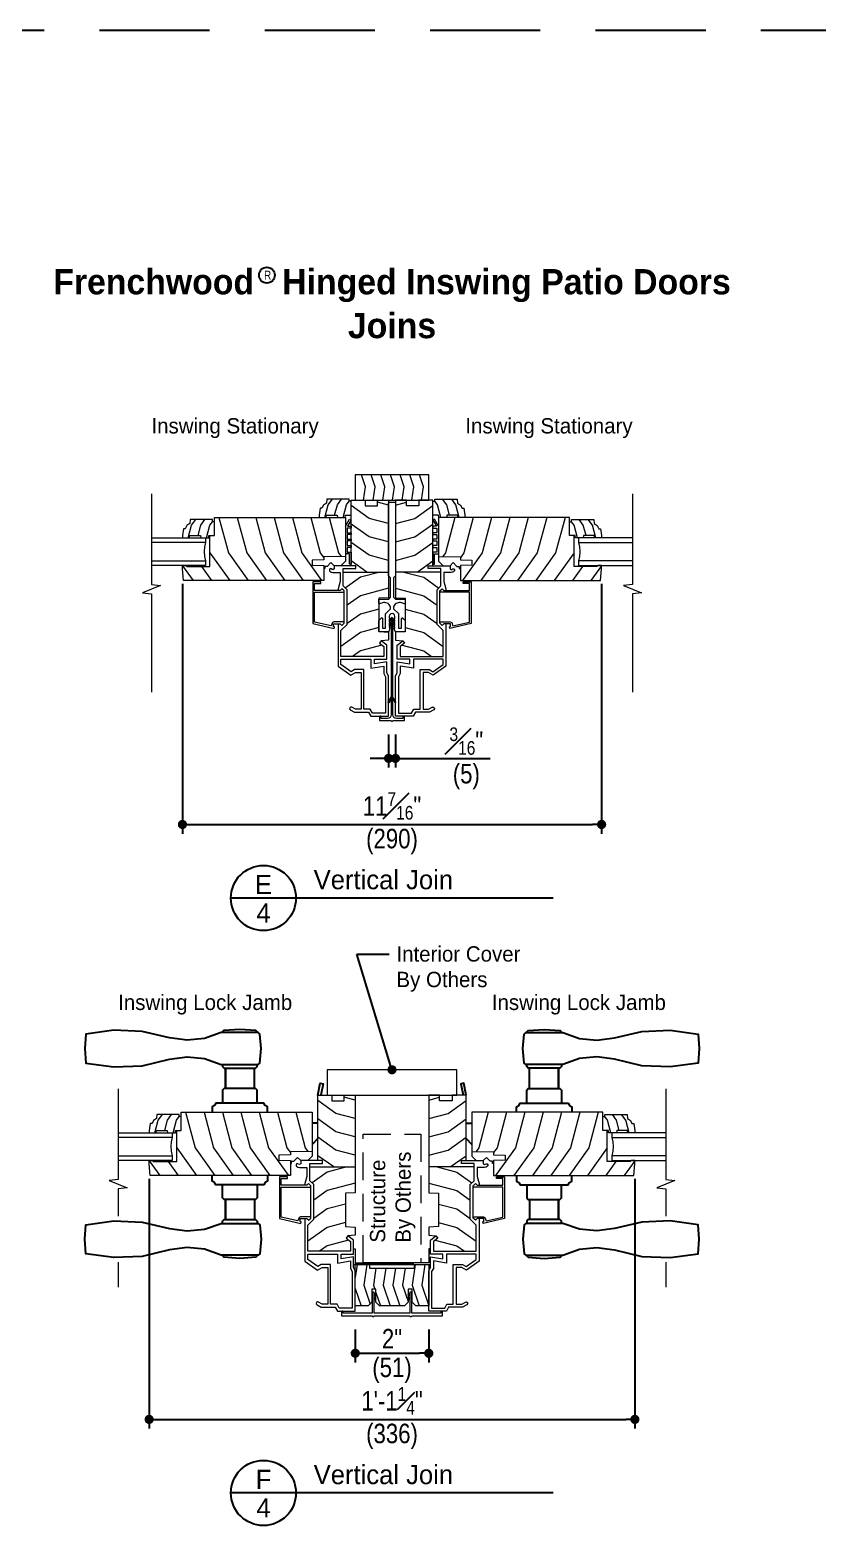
# Model space of a CAD drawing. Extents: x 0 to 204, y 0 to 88.
# Drawn here: x 161.11 to 182.56, y 47.13 to 88 of the extents above; entities that cross this region are included whole.
import ezdxf
from ezdxf.enums import TextEntityAlignment as Align

# ---------------------------------------------------------------- set-up
doc = ezdxf.new("R2010")
doc.units = 0
doc.header["$LTSCALE"] = 6
doc.header["$MEASUREMENT"] = 0
doc.linetypes.add('DASHED', pattern=[0.75, 0.5, -0.25])
doc.linetypes.add('HIDDEN2', pattern=[0.1875, 0.125, -0.0625])
doc.layers.get('0').update_dxf_attribs({"linetype": 'CONTINUOUS'})
doc.layers.get('Defpoints').update_dxf_attribs({"linetype": 'CONTINUOUS'})
for name, color, linetype in [('A-ANNO-DIMS', 3, 'CONTINUOUS'), ('A-ANNO-TEXT', 4, 'CONTINUOUS'), ('A-DETL-MBND', 8, 'CONTINUOUS')]:
    doc.layers.add(name, color=color, linetype=linetype)
doc.layers.add('A-DETL-MCUT', color=6, linetype='CONTINUOUS', lineweight=20)
doc.layers.add('A-DETL-PATT', color=8, linetype='CONTINUOUS', lineweight=5)
doc.layers.add('PLOT VIEW', color=1, linetype='DASHED', plot=False)
doc.styles.add('ADF Text', font='FRABK.TTF', dxfattribs={"width": 0.85})
doc.dimstyles.new('1 1_2 inches equals 1 foot', dxfattribs={"dimtxt": 0.53125, "dimasz": 0.25, "dimexe": 0.25, "dimexo": 0.5, "dimgap": 0.125, "dimtad": 1, "dimdec": 6, "dimzin": 3, "dimdsep": 46, "dimlunit": 4, "dimtxsty": 'ADF Text', "dimblk": 'DOT', "dimcen": 0, "dimclrd": 256, "dimclre": 256, "dimclrt": 256, "dimadec": 0, "dimazin": 0, "dimtfac": 0.7, "dimtdec": 6, "dimtix": 1, "dimtmove": 0, "dimatfit": 0, "dimldrblk": 'DOT', "dimfxl": 0, "dimfrac": 1, "dimtolj": 1, "dimtzin": 4, "dimlwd": -1, "dimlwe": -1, "dimarcsym": 0})

# ---------------------------------------------------------------- blocks, each defined once
blk = doc.blocks.new('400 Series Door Alum Join')
at = {"layer": 'A-DETL-MCUT'}
for points in [[(-5.84, -0.342, 1.000026), (-5.84, -0.295), (-5.876, -0.295), (-5.876, -0.119, -0.414214), (-5.782, -0.025), (-3.157, -0.025, 1), (-3.157, 0.027), (-5.782, 0.027, -0.414214), (-5.876, 0.121), (-5.876, 0.297), (-5.84, 0.297, 1.000026), (-5.84, 0.344), (-5.931, 0.344), (-5.931, 0.024, 1), (-5.931, -0.022), (-5.931, -0.342)], [(-2.759, -0.34), (-2.729, -0.235), (-2.729, -0.196, 0.414214), (-2.885, -0.04), (-2.895, -0.04), (-3.026, -0.172, -0.198912), (-3.04, -0.178), (-3.416, -0.178, 0.414214), (-3.426, -0.188), (-3.426, -0.25, 0.414214), (-3.416, -0.26), (-3.163, -0.26, -0.668179), (-3.149, -0.294), (-3.209, -0.354, -0.198912), (-3.223, -0.36), (-3.506, -0.36, -0.414214), (-3.526, -0.34), (-3.526, -0.109, -0.311802), (-3.513, -0.09), (-3.428, -0.058, -0.524621), (-3.421, -0.062), (-3.421, -0.067, 0.596322), (-3.406, -0.076), (-3.379, -0.058, -0.596322), (-3.371, -0.062), (-3.371, -0.067, 0.596322), (-3.356, -0.076), (-3.329, -0.058, -0.596322), (-3.321, -0.062), (-3.321, -0.067, 0.596322), (-3.306, -0.076), (-3.279, -0.058, -0.596322), (-3.271, -0.062), (-3.271, -0.067, 0.596322), (-3.256, -0.076), (-3.229, -0.058, -0.596322), (-3.221, -0.062), (-3.221, -0.067, 0.596322), (-3.206, -0.076), (-3.179, -0.058, -0.596322), (-3.171, -0.062), (-3.171, -0.067, 0.414214), (-3.161, -0.077), (-3.103, -0.077, 1), (-3.103, 0.077), (-3.141, 0.077, 0.414214), (-3.151, 0.067), (-3.151, 0.062, -0.596322), (-3.159, 0.058), (-3.186, 0.076, 0.596322), (-3.201, 0.067), (-3.201, 0.062, -0.596322), (-3.209, 0.058), (-3.236, 0.076, 0.596322), (-3.251, 0.067), (-3.251, 0.062, -0.596322), (-3.259, 0.058), (-3.286, 0.076, 0.596322), (-3.301, 0.067), (-3.301, 0.062, -0.596322), (-3.309, 0.058), (-3.336, 0.076, 0.596322), (-3.351, 0.067), (-3.351, 0.062, -0.596322), (-3.359, 0.058), (-3.386, 0.076, 0.596322), (-3.401, 0.067), (-3.401, 0.062, -0.506556), (-3.408, 0.058), (-3.512, 0.091, -0.327531), (-3.526, 0.11), (-3.526, 0.34, -0.414214), (-3.506, 0.36), (-3.223, 0.36, -0.198912), (-3.209, 0.354), (-3.149, 0.294, -0.668179), (-3.163, 0.26), (-3.416, 0.26, 0.414214), (-3.426, 0.25), (-3.426, 0.188, 0.414214), (-3.416, 0.178), (-3.04, 0.178, -0.198912), (-3.026, 0.172), (-2.895, 0.04), (-2.885, 0.04, 0.414214), (-2.729, 0.196), (-2.729, 0.235), (-2.759, 0.34, -0.498342), (-2.744, 0.36), (-2.635, 0.36), (-2.635, 0.098, 0.198912), (-2.632, 0.091), (-2.584, 0.043, 0.198912), (-2.577, 0.04), (-2.058, 0.04, 0.198912), (-2.051, 0.043), (-2.006, 0.088, -0.198912), (-1.992, 0.094), (-0.02, 0.094, -0.414214), (0, 0.074), (0, -0.074, -0.414214), (-0.02, -0.094), (-1.992, -0.094, -0.198912), (-2.006, -0.088), (-2.051, -0.043, 0.198912), (-2.058, -0.04), (-2.577, -0.04, 0.198912), (-2.584, -0.043), (-2.632, -0.091, 0.198912), (-2.635, -0.098), (-2.635, -0.36), (-2.744, -0.36, -0.498342)]]:
    blk.add_lwpolyline(points, format="xyb", close=True, dxfattribs=at)
for points in [[(-5.347, 0.027), (-5.45, 0.087, -1), (-5.438, 0.109), (-5.297, 0.027)], [(-3.307, 0.027), (-3.331, 0.047, -1), (-3.311, 0.07), (-3.26, 0.027)], [(-3.198, 0.027), (-3.222, 0.047, -1), (-3.202, 0.07), (-3.15, 0.026)], [(-5.347, -0.025), (-5.45, -0.085, 1), (-5.438, -0.106), (-5.297, -0.025)], [(-3.307, -0.025), (-3.331, -0.045, 1), (-3.311, -0.068), (-3.26, -0.025)], [(-3.198, -0.025), (-3.222, -0.045, 1), (-3.202, -0.068), (-3.15, -0.024)]]:
    blk.add_lwpolyline(points, format="xyb", dxfattribs=at)
blk = doc.blocks.new('3_4 Glass-flat-4')
at = {"layer": 'A-DETL-MCUT'}
for p, q in [((0, -0.125), (1.469, -0.125)), ((1.469, -0.625), (0, -0.625))]:
    blk.add_line(p, q, dxfattribs=at)
blk.add_lwpolyline([(1.469, 0), (0, 0), (0, -0.125), (0.027, -0.247), (0.036, -0.375), (0.027, -0.503), (0, -0.625), (0, -0.75), (1.469, -0.75)], dxfattribs=at)
at = {"layer": 'A-DETL-MCUT', "const_width": 0.0000001}
for points in [[(0.186, -0.625), (0.186, -0.586), (0.067, -0.538), (0.067, -0.212), (0.186, -0.164), (0.186, -0.125)], [(0.375, -0.125), (0.375, -0.625)]]:
    blk.add_lwpolyline(points, dxfattribs=at)
blk = doc.blocks.new('400 Series Door Glass Stop-flat-5')
at = {"layer": 'A-DETL-MCUT'}
blk.add_lwpolyline([(0.758, -0.102), (0.797, -0.19), (0.844, -0.19), (0.875, -0.376), (0.875, -0.438), (0.684, -0.438), (0.679, -0.376), (0.383, -0.376), (0.378, -0.438), (0.161, -0.438), (0.156, -0.376), (0, -0.376), (0, 0), (0.057, 0), (0.057, 0.062), (0.667, 0.062), (0.677, -0.048), (0.758, -0.102)], dxfattribs=at)
at = {"layer": 'A-DETL-PATT'}
for points in [[(0.218, -0.438), (0.128, -0.097), (0.057, 0.002)], [(0.451, -0.376), (0.378, -0.097), (0.264, 0.062)], [(0.718, -0.438), (0.628, -0.097), (0.514, 0.062)]]:
    blk.add_lwpolyline(points, dxfattribs=at)
blk = doc.blocks.new('400 Series Inswing Stile Rail')
at = {"layer": 'A-DETL-MCUT'}
blk.add_lwpolyline([(3.688, -1.337), (3.688, -0.494), (3.563, -0.494), (3.563, 0), (0, 0), (0, -1.063), (0.594, -1.073), (0.594, -1.157), (0.907, -1.162), (0.907, -1.301), (0.594, -1.306), (0.594, -1.719), (4.407, -1.719), (4.438, -1.4), (4.438, -1.306), (4.344, -1.306), (4.313, -1.337)], close=True, dxfattribs=at)
blk.add_lwpolyline([(0, -1.063), (0, -1.188), (0.123, -1.313), (0.313, -1.313), (0.398, -1.227), (0.5, -1.331), (0.563, -1.331), (0.563, -1.393), (0.594, -1.393)], dxfattribs=at)
at = {"layer": 'A-DETL-PATT'}
for points in [[(0.444, 0), (0.188, -0.965), (0.117, -1.065)], [(0.944, 0), (0.688, -0.965), (0.594, -1.097)], [(1.444, 0), (1.188, -0.965), (0.649, -1.719)], [(1.944, 0), (1.688, -0.965), (1.149, -1.719)], [(2.444, 0), (2.188, -0.965), (1.649, -1.719)], [(2.944, 0), (2.688, -0.965), (2.149, -1.719)], [(3.444, 0), (3.188, -0.965), (2.649, -1.719)], [(3.688, -0.965), (3.149, -1.719)], [(3.922, -1.337), (3.649, -1.719)], [(4.438, -1.315), (4.149, -1.719)]]:
    blk.add_lwpolyline(points, dxfattribs=at)
at = {"layer": 'A-DETL-MCUT'}
for name, p in [('400 Series Door Glass Stop-flat-5', (3.563, -0.118)), ('3_4 Glass-flat-4', (3.813, -0.556))]:
    blk.add_blockref(name, p, dxfattribs=at)
blk = doc.blocks.new('400 Series Stile Rail-flat-2')
at = {"layer": 'A-DETL-MCUT'}
for points in [[(-0.156, -1.313), (-0.156, 0.469), (-0.532, 0.469), (-0.532, 0.313), (-0.874, 0.313), (-0.874, 0.469), (-1.172, 0.469), (-1.172, -2.186), (-0.906, -2.2), (-0.906, -3.107), (-1.172, -3.121), (-1.172, -3.341), (-0.974, -3.356)], [(0.203, -2.89), (0.203, -4.044), (-0.148, -4.289), (-0.27, -4.219), (-0.422, -4.219), (-0.422, -5.219), (-0.27, -5.219), (-0.171, -5.162), (-0.14, -5.157), (-0.115, -5.176), (-0.112, -5.207), (-0.131, -5.231), (-0.248, -5.299), (-0.629, -5.299), (-0.691, -5.406), (-1.172, -5.406), (-1.172, -4.309), (-1.122, -4.223), (-1.122, -3.929), (-0.785, -3.982), (-0.785, -3.855), (-1.122, -3.855), (-1.122, -3.475), (-0.974, -3.356), (-0.924, -3.419), (-1.042, -3.513), (-1.042, -3.779), (0.123, -3.779), (0.123, -3.071), (-0.041, -2.908), (-0.041, -1.967), (0.063, -1.864), (0.063, -1.393), (-0.281, -1.393), (-0.281, -1.313), (0.313, -1.313), (0.313, -1.403), (0.347, -1.423), (0.392, -1.397), (0.423, -1.397), (0.438, -1.424), (0.438, -1.452), (0.393, -1.489), (0.344, -1.5), (0.143, -1.5), (0.143, -1.744), (0.203, -1.938), (0.203, -1.984)], [(0.063, -1.487), (-1.172, -1.487)], [(0.039, -2.843), (0.315, -2.843), (0.358, -2.861), (0.394, -2.951), (0.844, -2.85), (0.844, -2.031), (0.039, -2.031), (0.039, -2), (0.101, -1.939), (0.146, -1.984), (0.844, -1.984), (0.844, -1.797), (0.672, -1.797), (0.672, -1.75), (0.891, -1.75), (0.891, -2.887), (0.307, -3.019), (0.298, -2.976), (0.328, -2.969), (0.328, -2.89), (0.146, -2.89), (0.101, -2.936), (0.039, -2.875), (0.039, -2.031)]]:
    blk.add_lwpolyline(points, dxfattribs=at)
blk.add_lwpolyline([(-0.675, -5.219), (-0.502, -5.219), (-0.502, -4.139), (-0.248, -4.139), (-0.152, -4.195), (0.123, -4.002), (0.123, -3.859), (-0.685, -3.859), (-0.685, -4.099), (-1.042, -4.043), (-1.042, -4.244), (-1.092, -4.331), (-1.092, -5.326), (-0.737, -5.326)], close=True, dxfattribs=at)
at = {"layer": 'A-DETL-PATT'}
for points in [[(-1.172, 0.332), (-0.874, 0.411)], [(-1.172, -0.168), (-0.643, -0.028), (-0.156, 0.32)], [(-1.172, -0.668), (-0.643, -0.528), (-0.156, -0.18)], [(-1.172, -1.168), (-0.643, -1.028), (-0.156, -0.68)], [(-0.585, -1.487), (-0.156, -1.18)], [(-0.94, -1.487), (-0.404, -1.629), (0.005, -1.921)], [(-1.172, -1.925), (-0.404, -2.129), (-0.041, -2.389)], [(-0.906, -2.496), (-0.404, -2.629), (-0.041, -2.889)], [(-0.906, -2.996), (-0.404, -3.129), (0.123, -3.506)], [(-0.992, -3.473), (-0.404, -3.629), (-0.194, -3.779)]]:
    blk.add_lwpolyline(points, dxfattribs=at)
at = {"layer": 'A-DETL-MCUT'}
blk.add_blockref('400 Series Inswing Stile Rail', (0, 0), dxfattribs=at)
blk = doc.blocks.new('400 Series Door Glass Stop-flat-6')
at = {"layer": 'A-DETL-MCUT'}
blk.add_lwpolyline([(0.758, -0.102), (0.797, -0.19), (0.844, -0.19), (0.875, -0.376), (0.875, -0.438), (0.684, -0.438), (0.679, -0.376), (0.383, -0.376), (0.378, -0.438), (0.161, -0.438), (0.156, -0.376), (0, -0.376), (0, 0), (0.057, 0), (0.057, 0.062), (0.667, 0.062), (0.677, -0.048), (0.758, -0.102)], dxfattribs=at)
at = {"layer": 'A-DETL-PATT'}
for points in [[(0.218, -0.438), (0.128, -0.097), (0.057, 0.002)], [(0.451, -0.376), (0.378, -0.097), (0.264, 0.062)], [(0.718, -0.438), (0.628, -0.097), (0.514, 0.062)]]:
    blk.add_lwpolyline(points, dxfattribs=at)
blk = doc.blocks.new('400 Series Inswing Door Stat. Frame-flat-1')
at = {"layer": 'A-DETL-MCUT'}
blk.add_lwpolyline([(1.172, -0.709), (1.059, -0.513), (1.016, -0.538), (1.115, -0.71), (1.016, -0.71), (1.016, -0.76), (1.123, -0.76), (1.123, -0.885), (1.016, -0.885), (1.016, -0.935), (1.123, -0.935), (1.123, -1.06), (1.016, -1.06), (1.016, -1.11), (1.123, -1.11), (1.123, -1.235), (1.016, -1.235), (1.016, -1.285), (1.123, -1.285), (1.123, -1.41), (1.016, -1.41), (1.016, -1.745), (1.066, -1.745), (1.066, -1.46), (1.172, -1.46)], dxfattribs=at)
for name, p in [('400 Series Stile Rail-flat-2', (1.172, -0.469)), ('400 Series Door Glass Stop-flat-6', (1.016, -0.031))]:
    blk.add_blockref(name, p, dxfattribs=at)
blk = doc.blocks.new('Breakline 1')
at = {"layer": 'A-DETL-MCUT'}
blk.add_lwpolyline([(2.593, 0), (0.124, 0), (0.102, 0.244), (-0.102, -0.244), (-0.124, 0), (-2.802, 0)], dxfattribs=at)
blk = doc.blocks.new('400 Series Interior Casing 8')
at = {"layer": 'A-DETL-MCUT'}
blk.add_lwpolyline([(-0.11, 0.687), (-2.11, 0.687), (-2.11, 0), (-0.11, 0)], close=True, dxfattribs=at)
at = {"layer": 'A-DETL-PATT'}
for points in [[(-1.885, 0), (-1.834, 0.359), (-1.943, 0.687)], [(-1.621, 0), (-1.571, 0.359), (-1.68, 0.687)], [(-1.358, 0), (-1.307, 0.359), (-1.416, 0.687)], [(-1.094, 0), (-1.044, 0.359), (-1.153, 0.687)], [(-0.831, 0), (-0.78, 0.359), (-0.889, 0.687)], [(-0.567, 0), (-0.517, 0.359), (-0.626, 0.687)], [(-0.304, 0), (-0.253, 0.359), (-0.362, 0.687)]]:
    blk.add_lwpolyline(points, dxfattribs=at)
blk = doc.blocks.new('_DOT')
at = {"color": 0, "linetype": 'ByBlock'}
blk.add_line((-0.5, 0), (-1, 0), dxfattribs=at)
at = {"color": 0, "linetype": 'ByBlock', "const_width": 0.5}
blk.add_lwpolyline([(-0.25, 0, 1), (0.25, 0, 1)], format="xyb", close=True, dxfattribs=at)
blk = doc.blocks.new('*D126')
at = {"layer": 'A-ANNO-DIMS', "linetype": 'ByBlock', "transparency": 16777216}
for p, q in [((170.87, 68.841), (170.87, 67.945)), ((171.058, 68.841), (171.058, 67.945)), ((170.62, 68.195), (170.37, 68.195)), ((170.87, 68.195), (171.058, 68.195)), ((171.308, 68.195), (173.639, 68.195))]:
    blk.add_line(p, q, dxfattribs=at)
at = {"layer": 'Defpoints', "color": 0, "transparency": 16777216}
for p in [(170.87, 69.341), (171.058, 69.341), (171.058, 68.195)]:
    blk.add_point(p, dxfattribs=at)
at = {"layer": 'A-ANNO-DIMS', "transparency": 16777216, "xscale": 0.25, "yscale": 0.25, "zscale": 0.25}
blk.add_blockref('_DOT', (170.87, 68.195), dxfattribs=at)
at = {"layer": 'A-ANNO-DIMS', "transparency": 16777216, "xscale": 0.25, "yscale": 0.25, "zscale": 0.25, "rotation": 180}
blk.add_blockref('_DOT', (171.058, 68.195), dxfattribs=at)
at = {"layer": 'A-ANNO-DIMS', "transparency": 16777216, "insert": (172.986, 68.195), "char_height": 0.53125, "attachment_point": 5, "style": 'ADF Text'}
blk.add_mtext('\\A1;{\\H0.700000x;\\S3#16;}"\\P\\f [;\\fFranklin Gothic Book;(5)\\f]', dxfattribs=at)
blk = doc.blocks.new('*D127')
at = {"layer": 'A-ANNO-DIMS', "linetype": 'ByBlock', "transparency": 16777216}
for p, q in [((165.26, 72.941), (165.26, 66.147)), ((176.668, 72.941), (176.668, 66.147)), ((165.51, 66.397), (176.418, 66.397))]:
    blk.add_line(p, q, dxfattribs=at)
at = {"layer": 'Defpoints', "color": 0, "transparency": 16777216}
for p in [(165.26, 73.441), (176.668, 73.441), (176.668, 66.397)]:
    blk.add_point(p, dxfattribs=at)
at = {"layer": 'A-ANNO-DIMS', "transparency": 16777216, "xscale": 0.25, "yscale": 0.25, "zscale": 0.25, "rotation": 180}
blk.add_blockref('_DOT', (165.26, 66.397), dxfattribs=at)
at = {"layer": 'A-ANNO-DIMS', "transparency": 16777216, "xscale": 0.25, "yscale": 0.25, "zscale": 0.25}
blk.add_blockref('_DOT', (176.668, 66.397), dxfattribs=at)
at = {"layer": 'A-ANNO-DIMS', "transparency": 16777216, "char_height": 0.53125, "attachment_point": 5, "style": 'ADF Text'}
for s, insert in [('\\A1;11{\\H0.700000x;\\S7#16;}"', (170.964, 66.901)), ('\\A1;\\f [;\\fFranklin Gothic Book;(290)\\f]', (170.964, 65.934))]:
    blk.add_mtext(s, dxfattribs=dict(at, insert=insert))
blk = doc.blocks.new('Breakline With Space 1')
at = {"layer": 'A-DETL-MCUT'}
for points in [[(0, 2.593), (0, 0.124), (-0.244, 0.102), (0.244, -0.102), (0, -0.124), (0, -0.876)], [(0, -2.123), (0, -2.802)]]:
    blk.add_lwpolyline(points, dxfattribs=at)
blk = doc.blocks.new('2inch Mull Cover')
at = {"layer": 'A-DETL-MCUT'}
for points in [[(0.493, -1.89, 1), (0.493, -1.838), (-0.059, -1.838), (-0.059, -0.866), (0.493, -0.866, 1), (0.493, -0.814), (-0.059, -0.814), (-0.059, -0.024), (-0.024, -0.024, 1.000026), (-0.024, 0.023), (-0.126, 0.023), (-0.126, -0.817, 1), (-0.126, -0.863), (-0.126, -1.841, 1), (-0.126, -1.887), (-0.126, -2.727), (-0.024, -2.727, 1), (-0.024, -2.68), (-0.059, -2.68), (-0.059, -1.89), (0.493, -1.89)], [(0.343, -0.866), (0.319, -0.886, 1), (0.339, -0.908), (0.39, -0.866)], [(0.452, -0.866), (0.428, -0.886, 1), (0.448, -0.908), (0.5, -0.865)], [(0.343, -1.838), (0.319, -1.817, -1), (0.339, -1.795), (0.39, -1.838)], [(0.452, -1.838), (0.428, -1.817, -1), (0.448, -1.795), (0.5, -1.838)]]:
    blk.add_lwpolyline(points, format="xyb", dxfattribs=at)
blk.add_lwpolyline([(0.24, -0.915), (0.593, -0.915), (0.593, -0.804), (0.24, -0.804), (0.14, -0.704), (0.14, -0.352), (1.265, -0.352), (1.265, -0.742), (1.171, -0.742), (1.171, -1.961), (1.265, -1.961), (1.265, -2.352), (0.14, -2.352), (0.14, -1.999), (0.24, -1.899), (0.593, -1.899), (0.593, -1.788), (0.24, -1.788), (0.14, -1.688), (0.14, -1.015)], close=True, dxfattribs=at)
for points in [[(0.343, -0.814), (0.332, -0.804)], [(0.379, -0.804), (0.39, -0.814)], [(0.452, -0.814), (0.441, -0.804)], [(0.488, -0.804), (0.5, -0.814)], [(0.343, -1.89), (0.332, -1.899)], [(0.379, -1.899), (0.39, -1.89)], [(0.452, -1.89), (0.441, -1.899)], [(0.488, -1.899), (0.5, -1.889)]]:
    blk.add_lwpolyline(points, dxfattribs=at)
at = {"layer": 'A-DETL-PATT'}
for points in [[(0.614, -0.352), (0.14, -0.51)], [(1.265, -0.402), (0.91, -0.352)], [(1.265, -0.665), (0.702, -0.586), (0.192, -0.756)], [(0.505, -0.915), (0.14, -1.037)], [(1.171, -1.179), (0.702, -1.113), (0.14, -1.3)], [(1.171, -0.915), (0.702, -0.849), (0.593, -0.886)], [(1.171, -1.442), (0.702, -1.376), (0.14, -1.564)], [(1.265, -1.983), (0.702, -1.903), (0.14, -2.091)], [(1.171, -1.706), (0.702, -1.64), (0.258, -1.788)], [(1.265, -2.246), (0.702, -2.166), (0.147, -2.352)]]:
    blk.add_lwpolyline(points, dxfattribs=at)
blk = doc.blocks.new('*D138')
at = {"layer": 'A-ANNO-DIMS', "linetype": 'ByBlock', "transparency": 16777216}
for p, q in [((169.964, 52.664), (169.964, 51.768)), ((171.964, 52.664), (171.964, 51.768)), ((170.214, 52.018), (171.714, 52.018))]:
    blk.add_line(p, q, dxfattribs=at)
at = {"layer": 'Defpoints', "color": 0, "transparency": 16777216}
for p in [(169.964, 53.164), (171.964, 53.164), (171.964, 52.018)]:
    blk.add_point(p, dxfattribs=at)
at = {"layer": 'A-ANNO-DIMS', "transparency": 16777216, "xscale": 0.25, "yscale": 0.25, "zscale": 0.25, "rotation": 180}
blk.add_blockref('_DOT', (169.964, 52.018), dxfattribs=at)
at = {"layer": 'A-ANNO-DIMS', "transparency": 16777216, "xscale": 0.25, "yscale": 0.25, "zscale": 0.25}
blk.add_blockref('_DOT', (171.964, 52.018), dxfattribs=at)
at = {"layer": 'A-ANNO-DIMS', "transparency": 16777216, "attachment_point": 5, "style": 'ADF Text'}
for s, insert, char_height in [('\\A1;2"', (170.964, 52.414), 0.5312), ('\\A1;\\f [;\\fFranklin Gothic Book;(51)\\f]', (170.964, 51.555), 0.53125)]:
    blk.add_mtext(s, dxfattribs=dict(at, insert=insert, char_height=char_height))
blk = doc.blocks.new('*D139')
at = {"layer": 'A-ANNO-DIMS', "linetype": 'ByBlock', "transparency": 16777216}
for p, q in [((164.354, 56.764), (164.354, 49.969)), ((177.574, 56.764), (177.574, 49.969)), ((164.604, 50.219), (177.324, 50.219))]:
    blk.add_line(p, q, dxfattribs=at)
at = {"layer": 'Defpoints', "color": 0, "transparency": 16777216}
for p in [(164.354, 57.264), (177.574, 57.264), (177.574, 50.219)]:
    blk.add_point(p, dxfattribs=at)
at = {"layer": 'A-ANNO-DIMS', "transparency": 16777216, "xscale": 0.25, "yscale": 0.25, "zscale": 0.25, "rotation": 180}
blk.add_blockref('_DOT', (164.354, 50.219), dxfattribs=at)
at = {"layer": 'A-ANNO-DIMS', "transparency": 16777216, "xscale": 0.25, "yscale": 0.25, "zscale": 0.25}
blk.add_blockref('_DOT', (177.574, 50.219), dxfattribs=at)
at = {"layer": 'A-ANNO-DIMS', "transparency": 16777216, "char_height": 0.53125, "attachment_point": 5, "style": 'ADF Text'}
for s, insert in [('\\A1;1\'-1{\\H0.700000x;\\S1#4;}"', (170.964, 50.724)), ('\\A1;\\f [;\\fFranklin Gothic Book;(336)\\f]', (170.964, 49.757))]:
    blk.add_mtext(s, dxfattribs=dict(at, insert=insert))
blk = doc.blocks.new('AW Mull Detail Tag')
at = {"layer": 'A-ANNO-TEXT'}
blk.add_line((8.771, 0), (0, 0), dxfattribs=at)
blk.add_circle((0.886, 0), 0.886, dxfattribs=at)
blk = doc.blocks.new('Vertical Join Tag')
at = {"layer": 'A-ANNO-TEXT'}
blk.add_blockref('AW Mull Detail Tag', (0, 0), dxfattribs=at)
at = {"layer": 'A-ANNO-TEXT', "insert": (2.254, 0.232), "char_height": 0.52083, "width": 7.63397, "attachment_point": 7, "line_spacing_factor": 1.04, "style": 'ADF Text'}
blk.add_mtext('{\\W1;Vertical Join}', dxfattribs=at)
blk = doc.blocks.new('400 Series Join Details')
at = {"layer": 'PLOT VIEW'}
blk.add_lwpolyline([(0, 88), (68, 88), (68, 0), (0, 0)], close=True, dxfattribs=at)
blk = doc.blocks.new('400 Series Inswing Hinged Door Handle-flat-1')
at = {"layer": 'A-DETL-MBND'}
for p, q in [((1.574, -0.65), (1.574, -1.2)), ((2.364, -1.2), (2.364, -0.65))]:
    blk.add_line(p, q, dxfattribs=at)
for points in [[(1.219, 0), (1.219, -0.15), (1.281, -0.188), (1.319, -0.25), (2.619, -0.25), (2.657, -0.188), (2.719, -0.15), (2.719, 0)], [(1.494, -0.25), (1.494, -0.605), (1.539, -0.65), (2.399, -0.65), (2.444, -0.605), (2.444, -0.25)], [(1.574, -0.65), (1.574, -1.2)], [(2.364, -0.65), (2.364, -1.2)], [(2.444, -1.3), (2.444, -1.245), (2.399, -1.2), (1.539, -1.2), (1.494, -1.245), (1.494, -1.3)], [(1.484, -2.166), (1.532, -2.222), (1.969, -2.254), (2.406, -2.222), (2.454, -2.166)]]:
    blk.add_lwpolyline(points, dxfattribs=at)
blk.add_lwpolyline([(5.396, -1.235), (4.63, -1.268), (3.882, -1.441), (3.406, -1.508), (2.929, -1.46), (2.476, -1.3), (1.47, -1.3), (1.425, -1.341), (1.391, -1.733), (1.425, -2.125), (1.47, -2.166), (2.476, -2.166), (2.929, -2.006), (3.406, -1.958), (3.882, -2.025), (4.63, -2.198), (5.396, -2.231), (6.157, -2.125), (6.191, -1.733), (6.157, -1.341)], close=True, dxfattribs=at)
blk = doc.blocks.new('400 Series Inswing Hinged Door Handle-flat-2')
at = {"layer": 'A-DETL-MBND'}
for p, q in [((1.574, 0.65), (1.574, 1.2)), ((2.364, 1.2), (2.364, 0.65))]:
    blk.add_line(p, q, dxfattribs=at)
blk.add_lwpolyline([(5.396, 1.235), (4.63, 1.268), (3.882, 1.441), (3.406, 1.508), (2.929, 1.46), (2.476, 1.3), (1.47, 1.3), (1.425, 1.341), (1.391, 1.733), (1.425, 2.125), (1.47, 2.166), (2.476, 2.166), (2.929, 2.006), (3.406, 1.958), (3.882, 2.025), (4.63, 2.198), (5.396, 2.231), (6.157, 2.125), (6.191, 1.733), (6.157, 1.341)], close=True, dxfattribs=at)
for points in [[(1.484, 2.166), (1.532, 2.222), (1.969, 2.254), (2.406, 2.222), (2.454, 2.166)], [(2.444, 1.3), (2.444, 1.245), (2.399, 1.2), (1.539, 1.2), (1.494, 1.245), (1.494, 1.3)], [(1.574, 0.65), (1.574, 1.2)], [(2.364, 0.65), (2.364, 1.2)], [(1.494, 0.25), (1.494, 0.605), (1.539, 0.65), (2.399, 0.65), (2.444, 0.605), (2.444, 0.25)], [(1.219, 0), (1.219, 0.15), (1.281, 0.188), (1.319, 0.25), (2.619, 0.25), (2.657, 0.188), (2.719, 0.15), (2.719, 0)]]:
    blk.add_lwpolyline(points, dxfattribs=at)
blk = doc.blocks.new('3_4 Glass-flat-6')
at = {"layer": 'A-DETL-MCUT'}
for p, q in [((0, -0.125), (1.469, -0.125)), ((1.469, -0.625), (0, -0.625))]:
    blk.add_line(p, q, dxfattribs=at)
blk.add_lwpolyline([(1.469, 0), (0, 0), (0, -0.125), (0.027, -0.247), (0.036, -0.375), (0.027, -0.503), (0, -0.625), (0, -0.75), (1.469, -0.75)], dxfattribs=at)
at = {"layer": 'A-DETL-MCUT', "const_width": 0.0000001}
for points in [[(0.186, -0.625), (0.186, -0.586), (0.067, -0.538), (0.067, -0.212), (0.186, -0.164), (0.186, -0.125)], [(0.375, -0.125), (0.375, -0.625)]]:
    blk.add_lwpolyline(points, dxfattribs=at)
blk = doc.blocks.new('400 Series Door Glass Stop-flat-9')
at = {"layer": 'A-DETL-MCUT'}
blk.add_lwpolyline([(0.758, -0.102), (0.797, -0.19), (0.844, -0.19), (0.875, -0.376), (0.875, -0.438), (0.684, -0.438), (0.679, -0.376), (0.383, -0.376), (0.378, -0.438), (0.161, -0.438), (0.156, -0.376), (0, -0.376), (0, 0), (0.057, 0), (0.057, 0.062), (0.667, 0.062), (0.677, -0.048), (0.758, -0.102)], dxfattribs=at)
at = {"layer": 'A-DETL-PATT'}
for points in [[(0.218, -0.438), (0.128, -0.097), (0.057, 0.002)], [(0.451, -0.376), (0.378, -0.097), (0.264, 0.062)], [(0.718, -0.438), (0.628, -0.097), (0.514, 0.062)]]:
    blk.add_lwpolyline(points, dxfattribs=at)
blk = doc.blocks.new('400 Series Stile Rail-flat-4')
at = {"layer": 'A-DETL-MCUT'}
for p, q in [((0, -1.063), (0, -1.188)), ((0, -1.188), (0.123, -1.313)), ((0.313, -1.313), (0.398, -1.227)), ((0.5, -1.331), (0.398, -1.227)), ((0.563, -1.331), (0.5, -1.331)), ((0.563, -1.393), (0.563, -1.331)), ((0.594, -1.393), (0.563, -1.393))]:
    blk.add_line(p, q, dxfattribs=at)
for points in [[(-0.156, -1.313), (-0.156, 0.469), (-0.532, 0.469), (-0.532, 0.313), (-0.874, 0.313), (-0.874, 0.469), (-1.172, 0.469), (-1.172, -2.186), (-0.906, -2.2), (-0.906, -3.107), (-1.172, -3.121), (-1.172, -3.341), (-0.974, -3.356)], [(0.203, -2.89), (0.203, -4.044), (-0.148, -4.289), (-0.27, -4.219), (-0.422, -4.219), (-0.422, -5.219), (-0.27, -5.219), (-0.171, -5.162), (-0.14, -5.157), (-0.115, -5.176), (-0.112, -5.207), (-0.131, -5.231), (-0.248, -5.299), (-0.629, -5.299), (-0.691, -5.406), (-1.172, -5.406), (-1.172, -4.309), (-1.122, -4.223), (-1.122, -3.929), (-0.785, -3.982), (-0.785, -3.855), (-1.122, -3.855), (-1.122, -3.475), (-0.974, -3.356), (-0.924, -3.419), (-1.042, -3.513), (-1.042, -3.779), (0.123, -3.779), (0.123, -3.071), (-0.041, -2.908), (-0.041, -1.967), (0.063, -1.864), (0.063, -1.393), (-0.281, -1.393), (-0.281, -1.313), (0.313, -1.313), (0.313, -1.403), (0.347, -1.423), (0.392, -1.397), (0.423, -1.397), (0.438, -1.424), (0.438, -1.452), (0.393, -1.489), (0.344, -1.5), (0.143, -1.5), (0.143, -1.744), (0.203, -1.938), (0.203, -1.984)], [(0.063, -1.487), (-1.172, -1.487)], [(0.039, -2.843), (0.315, -2.843), (0.358, -2.861), (0.394, -2.951), (0.844, -2.85), (0.844, -2.031), (0.039, -2.031), (0.039, -2), (0.101, -1.939), (0.146, -1.984), (0.844, -1.984), (0.844, -1.797), (0.672, -1.797), (0.672, -1.75), (0.891, -1.75), (0.891, -2.887), (0.307, -3.019), (0.298, -2.976), (0.328, -2.969), (0.328, -2.89), (0.146, -2.89), (0.101, -2.936), (0.039, -2.875), (0.039, -2.031)]]:
    blk.add_lwpolyline(points, dxfattribs=at)
for points in [[(3.688, -1.337), (3.688, -0.494), (3.563, -0.494), (3.563, 0), (0, 0), (0, -1.063), (0.594, -1.073), (0.594, -1.157), (0.907, -1.162), (0.907, -1.301), (0.594, -1.306), (0.594, -1.719), (4.407, -1.719), (4.438, -1.4), (4.438, -1.306), (4.344, -1.306), (4.313, -1.337)], [(-0.675, -5.219), (-0.502, -5.219), (-0.502, -4.139), (-0.248, -4.139), (-0.152, -4.195), (0.123, -4.002), (0.123, -3.859), (-0.685, -3.859), (-0.685, -4.099), (-1.042, -4.043), (-1.042, -4.244), (-1.092, -4.331), (-1.092, -5.326), (-0.737, -5.326)]]:
    blk.add_lwpolyline(points, close=True, dxfattribs=at)
at = {"layer": 'A-DETL-PATT'}
for points in [[(-1.172, 0.332), (-0.874, 0.411)], [(-1.172, -0.168), (-0.643, -0.028), (-0.156, 0.32)], [(0.444, 0), (0.188, -0.965), (0.117, -1.065)], [(0.944, 0), (0.688, -0.965), (0.594, -1.097)], [(1.444, 0), (1.188, -0.965), (0.649, -1.719)], [(1.944, 0), (1.688, -0.965), (1.149, -1.719)], [(2.444, 0), (2.188, -0.965), (1.649, -1.719)], [(2.944, 0), (2.688, -0.965), (2.149, -1.719)], [(3.444, 0), (3.188, -0.965), (2.649, -1.719)], [(-1.172, -0.668), (-0.643, -0.528), (-0.156, -0.18)], [(-1.172, -1.168), (-0.643, -1.028), (-0.156, -0.68)], [(-0.585, -1.487), (-0.156, -1.18)], [(3.688, -0.965), (3.149, -1.719)], [(-0.94, -1.487), (-0.404, -1.629), (0.005, -1.921)], [(3.922, -1.337), (3.649, -1.719)], [(4.438, -1.315), (4.149, -1.719)], [(-1.172, -1.925), (-0.404, -2.129), (-0.041, -2.389)], [(-0.906, -2.496), (-0.404, -2.629), (-0.041, -2.889)], [(-0.906, -2.996), (-0.404, -3.129), (0.123, -3.506)], [(-0.992, -3.473), (-0.404, -3.629), (-0.194, -3.779)]]:
    blk.add_lwpolyline(points, dxfattribs=at)
at = {"layer": 'A-DETL-MCUT'}
for name, p in [('400 Series Door Glass Stop-flat-9', (3.563, -0.118)), ('3_4 Glass-flat-6', (3.813, -0.556))]:
    blk.add_blockref(name, p, dxfattribs=at)
blk = doc.blocks.new('400 Inswing Lock Jamb')
at = {"layer": 'A-DETL-MBND'}
for points in [[(-1.016, 0), (-0.953, 0.324), (-0.874, 0.309), (-0.934, 0)], [(-1.016, -0.762), (-1.172, -0.762)], [(-1.016, -1.179), (-1.172, -1.348)]]:
    blk.add_lwpolyline(points, dxfattribs=at)
at = {"layer": 'A-DETL-MCUT'}
blk.add_lwpolyline([(-0.05, -4.18), (0, -4.18), (0, -4.56), (1.575, -4.56), (1.575, -4.61), (-0.05, -4.61)], dxfattribs=at)
at = {"layer": 'A-DETL-MCUT', "xscale": -1}
for name, p in [('400 Series Inswing Hinged Door Handle-flat-2', (-1.172, -0.469)), ('400 Series Stile Rail-flat-4', (-1.172, -0.469)), ('400 Series Inswing Hinged Door Handle-flat-1', (-1.172, -2.188))]:
    blk.add_blockref(name, p, dxfattribs=at)
blk = doc.blocks.new('400 Series Interior Casing 27')
at = {"layer": 'A-DETL-MCUT', "color": 145}
blk.add_lwpolyline([(0, 0.688), (-3.531, 0.688), (-3.531, 0), (0, 0)], close=True, dxfattribs=at)
blk = doc.blocks.new('400s LVL Interior Cover By Others 2')
at = {"layer": 'A-ANNO-TEXT', "color": 145}
for p, q in [((-0.073, 0.239), (-0.961, 3.148)), ((-0.961, 3.148), (-0.073, 3.148))]:
    blk.add_line(p, q, dxfattribs=at)
at = {"layer": 'A-ANNO-TEXT', "color": 145, "xscale": 0.2499999999999996, "yscale": 0.2499999999999996, "zscale": 0.2499999999999996, "rotation": 286.9854453987317}
blk.add_blockref('_DOT', (0, 0), dxfattribs=at)
at = {"layer": 'A-ANNO-TEXT', "color": 145, "insert": (0.121, 3.359), "char_height": 0.41667, "width": 5.27451, "attachment_point": 1, "style": 'ADF Text'}
blk.add_mtext('\\pi-1.25,l1.25,t1.25;{\\W1;Interior Cover\\PBy Others}', dxfattribs=at)

msp = doc.modelspace()

# ---------------------------------------------------------------- linework, layer by layer
at = {"layer": 'A-ANNO-TEXT'}
msp.add_circle((167.5578172, 81.3347779), 0.2133026, dxfattribs=at).dxf.unprotected_set("ltscale", 0)
at = {"layer": 'A-DETL-MCUT', "color": 145, "linetype": 'HIDDEN2'}
msp.add_lwpolyline([(170.1825065, 54.476401), (170.1825065, 57.976401), (171.7450065, 57.976401), (171.7450065, 54.476401)], close=True, dxfattribs=at)

# ---------------------------------------------------------------- block references
for p in [(166.5782052, 64.3966269), (166.5782052, 48.2190807, -0.0000007)]:
    msp.add_blockref('Vertical Join Tag', p)
at = {"layer": 'A-ANNO-TEXT'}
for name, p in [('400 Series Join Details', (136.000002, -0.0000015)), ('400s LVL Interior Cover By Others 2', (170.9631314, 59.726401)), ('400 Inswing Lock Jamb', (169.9637564, 59.038901))]:
    msp.add_blockref(name, p, dxfattribs=at)
at = {"layer": 'A-ANNO-TEXT', "xscale": -1}
msp.add_blockref('400 Inswing Lock Jamb', (171.9625065, 59.038901), dxfattribs=at)
at = {"layer": 'A-DETL-MBND', "rotation": 90}
msp.add_blockref('400 Series Door Alum Join', (170.9640064, 75.1583253), dxfattribs=at)
at = {"layer": 'A-DETL-MCUT'}
for name, p in [('400 Series Interior Casing 8', (172.0740064, 75.2164472)), ('400 Series Inswing Door Stat. Frame-flat-1', (171.0575064, 75.2164472)), ('400 Series Interior Casing 27', (172.7285065, 59.038901)), ('Breakline With Space 1', (163.5098204, 56.6174623))]:
    msp.add_blockref(name, p, dxfattribs=at)
at = {"layer": 'A-DETL-MCUT', "xscale": -1, "rotation": 270}
msp.add_blockref('Breakline 1', (164.4160704, 72.7950085), dxfattribs=at)
at = {"layer": 'A-DETL-MCUT', "xscale": -1}
for name, p in [('400 Series Inswing Door Stat. Frame-flat-1', (170.8700064, 75.2164472)), ('Breakline With Space 1', (178.4164425, 56.6174623))]:
    msp.add_blockref(name, p, dxfattribs=at)
at = {"layer": 'A-DETL-MCUT', "rotation": 90}
for name, p in [('Breakline 1', (177.5114425, 72.7950085)), ('2inch Mull Cover', (169.6122563, 53.163901))]:
    msp.add_blockref(name, p, dxfattribs=at)

# ---------------------------------------------------------------- texts
at = {"layer": 'A-ANNO-TEXT', "style": 'ADF Text'}
for s, p in [('E', (167.4673976, 64.3504957)), ('F', (167.4673976, 48.1729495, -0.0000007))]:
    msp.add_text(s, height=0.5208333, dxfattribs=at).set_placement(p, align=Align.BOTTOM_CENTER)
for p in [(167.4673976, 64.2508569), (167.4673976, 48.0733107, -0.0000007)]:
    msp.add_text('4', height=0.5208333, dxfattribs=at).set_placement(p, align=Align.TOP_CENTER)
at = {"layer": 'A-ANNO-TEXT', "insert": (170.9637564, 81.4999985), "char_height": 0.6875, "width": 57.739157691, "attachment_point": 2, "line_spacing_factor": 1.04, "style": 'ADF Text'}
msp.add_mtext('{\\fFranklin Gothic Book|b1|i0|c0|p34;\\W1;Frenchwood   Hinged Inswing Patio Doors\\PJoins}', dxfattribs=at)
at = {"layer": 'A-ANNO-TEXT', "style": 'ADF Text'}
for s, insert, char_height, width, attachment_point in [('R', (167.5790386, 81.3347779), 0.2363281, 0.533490853, 5), ('\\pi-1.25,l1.25,t1.25;{\\W1;Inswing Stationary}', (164.4160704, 76.9039472), 0.416666667, 5.27451257, 7), ('\\pi-1.25,l1.25,t1.25;{\\W1;Inswing Stationary}', (177.5114425, 76.9039472), 0.416666667, 5.27451257, 9), ('\\pi-1.25,l1.25,t1.25;{\\W1;Inswing Lock Jamb}', (163.5098204, 61.226401), 0.416666667, 5.27451257, 7), ('\\pi-1.25,l1.25,t1.25;{\\W1;Inswing Lock Jamb}', (178.4176925, 61.226401), 0.416666667, 5.27451257, 9)]:
    msp.add_mtext(s, dxfattribs=dict(at, insert=insert, char_height=char_height, width=width, attachment_point=attachment_point))
at = {"layer": 'A-ANNO-TEXT', "color": 145, "insert": (170.363215, 55.0243841), "char_height": 0.416666667, "width": 2.639998845, "attachment_point": 1, "rotation": 90, "style": 'ADF Text'}
msp.add_mtext('\\pi-1.25,l1.25,t1.25;{\\W1;Structure\\PBy Others}', dxfattribs=at)

# ---------------------------------------------------------------- dimensions: what is measured, and where the dimension line sits
at = {"layer": 'A-ANNO-DIMS'}
for base, p1, p2, picture, middle in [((176.6675064, 66.3966269), (165.2600064, 73.4414472), (176.6675064, 73.4414472), '*D127', (170.9637564, 66.3966269)), ((177.5737564, 50.2190807), (164.3537564, 57.263901), (177.5737564, 57.263901), '*D139', (170.9637564, 50.2190807)), ((171.9637564, 52.0175807), (169.9637564, 53.163901), (171.9637564, 53.163901), '*D138', (170.9637564, 52.0175807))]:
    dim = msp.add_linear_dim(base=base, p1=p1, p2=p2, dimstyle='1 1_2 inches equals 1 foot', override={"dimdec": 4, "dimpost": '\\X\\f'}, dxfattribs=at)
    dim.commit()
    dim.dimension.update_dxf_attribs({"geometry": picture, "text_midpoint": middle})
dim = msp.add_linear_dim(base=(171.0575064, 68.1951269), p1=(170.8700064, 69.3414472), p2=(171.0575064, 69.3414472), dimstyle='1 1_2 inches equals 1 foot', override={"dimdec": 4, "dimpost": '\\X\\f'}, dxfattribs=at)
dim.commit()
dim.dimension.update_dxf_attribs({"geometry": '*D126', "text_midpoint": (172.9857379, 68.1951269), "dimtype": 160})

doc.saveas('drawing.dxf')
